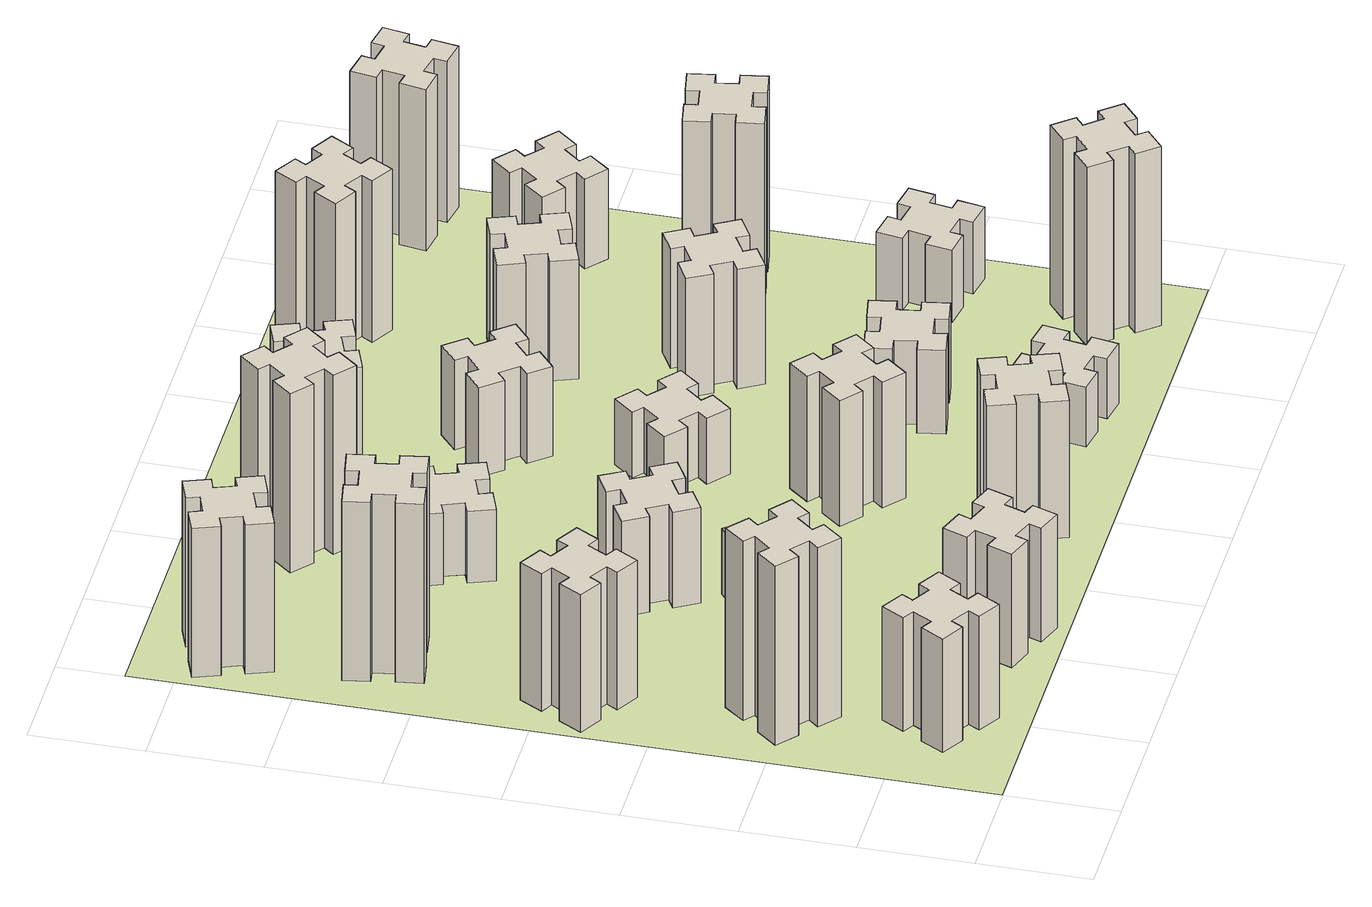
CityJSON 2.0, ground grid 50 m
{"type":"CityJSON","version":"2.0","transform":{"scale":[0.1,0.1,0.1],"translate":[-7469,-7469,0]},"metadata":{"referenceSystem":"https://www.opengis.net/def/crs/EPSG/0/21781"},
"CityObjects":{
"building1":{"type":"Building","attributes":{"class":"1000","function":"1000","usage":"1000","yearOfConstruction":2016,"roofType":"1000","measuredHeight":57,"storeysAboveGround":30,"storeysBelowGround":0},"geometry":[{"type":"Solid","lod":"1","boundaries":[[[[0,1,2,3,4,5,6,7,8,9,10,11,12,13,14,15,16,17,18,19]],[[17,16,20,21]],[[16,15,22,20]],[[15,14,23,22]],[[14,13,24,23]],[[13,12,25,24]],[[12,11,26,25]],[[11,10,27,26]],[[10,9,28,27]],[[9,8,29,28]],[[8,7,30,29]],[[7,6,31,30]],[[6,5,32,31]],[[5,4,33,32]],[[4,3,34,33]],[[3,2,35,34]],[[2,1,36,35]],[[1,0,37,36]],[[0,19,38,37]],[[19,18,39,38]],[[18,17,21,39]],[[24,25,26,27,28,29,30,31,32,33,34,35,36,37,38,39,21,20,22,23]]]]}]},
"building2":{"type":"Building","attributes":{"class":"1000","function":"1000","usage":"1000","yearOfConstruction":2016,"roofType":"1000","measuredHeight":90,"storeysAboveGround":30,"storeysBelowGround":0},"geometry":[{"type":"Solid","lod":"1","boundaries":[[[[40,41,42,43,44,45,46,47,48,49,50,51,52,53,54,55,56,57,58,59]],[[57,56,60,61]],[[56,55,62,60]],[[55,54,63,62]],[[54,53,64,63]],[[53,52,65,64]],[[52,51,66,65]],[[51,50,67,66]],[[50,49,68,67]],[[49,48,69,68]],[[48,47,70,69]],[[47,46,71,70]],[[46,45,72,71]],[[45,44,73,72]],[[44,43,74,73]],[[43,42,75,74]],[[42,41,76,75]],[[41,40,77,76]],[[40,59,78,77]],[[59,58,79,78]],[[58,57,61,79]],[[64,65,66,67,68,69,70,71,72,73,74,75,76,77,78,79,61,60,62,63]]]]}]},
"building3":{"type":"Building","attributes":{"class":"1000","function":"1000","usage":"1000","yearOfConstruction":2016,"roofType":"1000","measuredHeight":69,"storeysAboveGround":30,"storeysBelowGround":0},"geometry":[{"type":"Solid","lod":"1","boundaries":[[[[80,81,82,83,84,85,86,87,88,89,90,91,92,93,94,95,96,97,98,99]],[[97,96,100,101]],[[96,95,102,100]],[[95,94,103,102]],[[94,93,104,103]],[[93,92,105,104]],[[92,91,106,105]],[[91,90,107,106]],[[90,89,108,107]],[[89,88,109,108]],[[88,87,110,109]],[[87,86,111,110]],[[86,85,112,111]],[[85,84,113,112]],[[84,83,114,113]],[[83,82,115,114]],[[82,81,116,115]],[[81,80,117,116]],[[80,99,118,117]],[[99,98,119,118]],[[98,97,101,119]],[[104,105,106,107,108,109,110,111,112,113,114,115,116,117,118,119,101,100,102,103]]]]}]},
"building4":{"type":"Building","attributes":{"class":"1000","function":"1000","usage":"1000","yearOfConstruction":2016,"roofType":"1000","measuredHeight":90,"storeysAboveGround":30,"storeysBelowGround":0},"geometry":[{"type":"Solid","lod":"1","boundaries":[[[[120,121,122,123,124,125,126,127,128,129,130,131,132,133,134,135,136,137,138,139]],[[137,136,140,141]],[[136,135,142,140]],[[135,134,143,142]],[[134,133,144,143]],[[133,132,145,144]],[[132,131,146,145]],[[131,130,147,146]],[[130,129,148,147]],[[129,128,149,148]],[[128,127,150,149]],[[127,126,151,150]],[[126,125,152,151]],[[125,124,153,152]],[[124,123,154,153]],[[123,122,155,154]],[[122,121,156,155]],[[121,120,157,156]],[[120,139,158,157]],[[139,138,159,158]],[[138,137,141,159]],[[144,145,146,147,148,149,150,151,152,153,154,155,156,157,158,159,141,140,142,143]]]]}]},
"building5":{"type":"Building","attributes":{"class":"1000","function":"1000","usage":"1000","yearOfConstruction":2016,"roofType":"1000","measuredHeight":57,"storeysAboveGround":30,"storeysBelowGround":0},"geometry":[{"type":"Solid","lod":"1","boundaries":[[[[160,161,162,163,164,165,166,167,168,169,170,171,172,173,174,175,176,177,178,179]],[[177,176,180,181]],[[176,175,182,180]],[[175,174,183,182]],[[174,173,184,183]],[[173,172,185,184]],[[172,171,186,185]],[[171,170,187,186]],[[170,169,188,187]],[[169,168,189,188]],[[168,167,190,189]],[[167,166,191,190]],[[166,165,192,191]],[[165,164,193,192]],[[164,163,194,193]],[[163,162,195,194]],[[162,161,196,195]],[[161,160,197,196]],[[160,179,198,197]],[[179,178,199,198]],[[178,177,181,199]],[[184,185,186,187,188,189,190,191,192,193,194,195,196,197,198,199,181,180,182,183]]]]}]},
"building6":{"type":"Building","attributes":{"class":"1000","function":"1000","usage":"1000","yearOfConstruction":2016,"roofType":"1000","measuredHeight":75,"storeysAboveGround":30,"storeysBelowGround":0},"geometry":[{"type":"Solid","lod":"1","boundaries":[[[[200,201,202,203,204,205,206,207,208,209,210,211,212,213,214,215,216,217,218,219]],[[217,216,220,221]],[[216,215,222,220]],[[215,214,223,222]],[[214,213,224,223]],[[213,212,225,224]],[[212,211,226,225]],[[211,210,227,226]],[[210,209,228,227]],[[209,208,229,228]],[[208,207,230,229]],[[207,206,231,230]],[[206,205,232,231]],[[205,204,233,232]],[[204,203,234,233]],[[203,202,235,234]],[[202,201,236,235]],[[201,200,237,236]],[[200,219,238,237]],[[219,218,239,238]],[[218,217,221,239]],[[224,225,226,227,228,229,230,231,232,233,234,235,236,237,238,239,221,220,222,223]]]]}]},
"building7":{"type":"Building","attributes":{"class":"1000","function":"1000","usage":"1000","yearOfConstruction":2016,"roofType":"1000","measuredHeight":33,"storeysAboveGround":30,"storeysBelowGround":0},"geometry":[{"type":"Solid","lod":"1","boundaries":[[[[240,241,242,243,244,245,246,247,248,249,250,251,252,253,254,255,256,257,258,259]],[[257,256,260,261]],[[256,255,262,260]],[[255,254,263,262]],[[254,253,264,263]],[[253,252,265,264]],[[252,251,266,265]],[[251,250,267,266]],[[250,249,268,267]],[[249,248,269,268]],[[248,247,270,269]],[[247,246,271,270]],[[246,245,272,271]],[[245,244,273,272]],[[244,243,274,273]],[[243,242,275,274]],[[242,241,276,275]],[[241,240,277,276]],[[240,259,278,277]],[[259,258,279,278]],[[258,257,261,279]],[[264,265,266,267,268,269,270,271,272,273,274,275,276,277,278,279,261,260,262,263]]]]}]},
"building8":{"type":"Building","attributes":{"class":"1000","function":"1000","usage":"1000","yearOfConstruction":2016,"roofType":"1000","measuredHeight":48,"storeysAboveGround":30,"storeysBelowGround":0},"geometry":[{"type":"Solid","lod":"1","boundaries":[[[[280,281,282,283,284,285,286,287,288,289,290,291,292,293,294,295,296,297,298,299]],[[297,296,300,301]],[[296,295,302,300]],[[295,294,303,302]],[[294,293,304,303]],[[293,292,305,304]],[[292,291,306,305]],[[291,290,307,306]],[[290,289,308,307]],[[289,288,309,308]],[[288,287,310,309]],[[287,286,311,310]],[[286,285,312,311]],[[285,284,313,312]],[[284,283,314,313]],[[283,282,315,314]],[[282,281,316,315]],[[281,280,317,316]],[[280,299,318,317]],[[299,298,319,318]],[[298,297,301,319]],[[304,305,306,307,308,309,310,311,312,313,314,315,316,317,318,319,301,300,302,303]]]]}]},
"building9":{"type":"Building","attributes":{"class":"1000","function":"1000","usage":"1000","yearOfConstruction":2016,"roofType":"1000","measuredHeight":36,"storeysAboveGround":30,"storeysBelowGround":0},"geometry":[{"type":"Solid","lod":"1","boundaries":[[[[320,321,322,323,324,325,326,327,328,329,330,331,332,333,334,335,336,337,338,339]],[[337,336,340,341]],[[336,335,342,340]],[[335,334,343,342]],[[334,333,344,343]],[[333,332,345,344]],[[332,331,346,345]],[[331,330,347,346]],[[330,329,348,347]],[[329,328,349,348]],[[328,327,350,349]],[[327,326,351,350]],[[326,325,352,351]],[[325,324,353,352]],[[324,323,354,353]],[[323,322,355,354]],[[322,321,356,355]],[[321,320,357,356]],[[320,339,358,357]],[[339,338,359,358]],[[338,337,341,359]],[[344,345,346,347,348,349,350,351,352,353,354,355,356,357,358,359,341,340,342,343]]]]}]},
"building10":{"type":"Building","attributes":{"class":"1000","function":"1000","usage":"1000","yearOfConstruction":2016,"roofType":"1000","measuredHeight":69,"storeysAboveGround":30,"storeysBelowGround":0},"geometry":[{"type":"Solid","lod":"1","boundaries":[[[[360,361,362,363,364,365,366,367,368,369,370,371,372,373,374,375,376,377,378,379]],[[377,376,380,381]],[[376,375,382,380]],[[375,374,383,382]],[[374,373,384,383]],[[373,372,385,384]],[[372,371,386,385]],[[371,370,387,386]],[[370,369,388,387]],[[369,368,389,388]],[[368,367,390,389]],[[367,366,391,390]],[[366,365,392,391]],[[365,364,393,392]],[[364,363,394,393]],[[363,362,395,394]],[[362,361,396,395]],[[361,360,397,396]],[[360,379,398,397]],[[379,378,399,398]],[[378,377,381,399]],[[384,385,386,387,388,389,390,391,392,393,394,395,396,397,398,399,381,380,382,383]]]]}]},
"building11":{"type":"Building","attributes":{"class":"1000","function":"1000","usage":"1000","yearOfConstruction":2016,"roofType":"1000","measuredHeight":90,"storeysAboveGround":30,"storeysBelowGround":0},"geometry":[{"type":"Solid","lod":"1","boundaries":[[[[400,401,402,403,404,405,406,407,408,409,410,411,412,413,414,415,416,417,418,419]],[[417,416,420,421]],[[416,415,422,420]],[[415,414,423,422]],[[414,413,424,423]],[[413,412,425,424]],[[412,411,426,425]],[[411,410,427,426]],[[410,409,428,427]],[[409,408,429,428]],[[408,407,430,429]],[[407,406,431,430]],[[406,405,432,431]],[[405,404,433,432]],[[404,403,434,433]],[[403,402,435,434]],[[402,401,436,435]],[[401,400,437,436]],[[400,419,438,437]],[[419,418,439,438]],[[418,417,421,439]],[[424,425,426,427,428,429,430,431,432,433,434,435,436,437,438,439,421,420,422,423]]]]}]},
"building12":{"type":"Building","attributes":{"class":"1000","function":"1000","usage":"1000","yearOfConstruction":2016,"roofType":"1000","measuredHeight":63,"storeysAboveGround":30,"storeysBelowGround":0},"geometry":[{"type":"Solid","lod":"1","boundaries":[[[[440,441,442,443,444,445,446,447,448,449,450,451,452,453,454,455,456,457,458,459]],[[457,456,460,461]],[[456,455,462,460]],[[455,454,463,462]],[[454,453,464,463]],[[453,452,465,464]],[[452,451,466,465]],[[451,450,467,466]],[[450,449,468,467]],[[449,448,469,468]],[[448,447,470,469]],[[447,446,471,470]],[[446,445,472,471]],[[445,444,473,472]],[[444,443,474,473]],[[443,442,475,474]],[[442,441,476,475]],[[441,440,477,476]],[[440,459,478,477]],[[459,458,479,478]],[[458,457,461,479]],[[464,465,466,467,468,469,470,471,472,473,474,475,476,477,478,479,461,460,462,463]]]]}]},
"building13":{"type":"Building","attributes":{"class":"1000","function":"1000","usage":"1000","yearOfConstruction":2016,"roofType":"1000","measuredHeight":33,"storeysAboveGround":30,"storeysBelowGround":0},"geometry":[{"type":"Solid","lod":"1","boundaries":[[[[480,481,482,483,484,485,486,487,488,489,490,491,492,493,494,495,496,497,498,499]],[[497,496,500,501]],[[496,495,502,500]],[[495,494,503,502]],[[494,493,504,503]],[[493,492,505,504]],[[492,491,506,505]],[[491,490,507,506]],[[490,489,508,507]],[[489,488,509,508]],[[488,487,510,509]],[[487,486,511,510]],[[486,485,512,511]],[[485,484,513,512]],[[484,483,514,513]],[[483,482,515,514]],[[482,481,516,515]],[[481,480,517,516]],[[480,499,518,517]],[[499,498,519,518]],[[498,497,501,519]],[[504,505,506,507,508,509,510,511,512,513,514,515,516,517,518,519,501,500,502,503]]]]}]},
"building14":{"type":"Building","attributes":{"class":"1000","function":"1000","usage":"1000","yearOfConstruction":2016,"roofType":"1000","measuredHeight":45,"storeysAboveGround":30,"storeysBelowGround":0},"geometry":[{"type":"Solid","lod":"1","boundaries":[[[[520,521,522,523,524,525,526,527,528,529,530,531,532,533,534,535,536,537,538,539]],[[537,536,540,541]],[[536,535,542,540]],[[535,534,543,542]],[[534,533,544,543]],[[533,532,545,544]],[[532,531,546,545]],[[531,530,547,546]],[[530,529,548,547]],[[529,528,549,548]],[[528,527,550,549]],[[527,526,551,550]],[[526,525,552,551]],[[525,524,553,552]],[[524,523,554,553]],[[523,522,555,554]],[[522,521,556,555]],[[521,520,557,556]],[[520,539,558,557]],[[539,538,559,558]],[[538,537,541,559]],[[544,545,546,547,548,549,550,551,552,553,554,555,556,557,558,559,541,540,542,543]]]]}]},
"building15":{"type":"Building","attributes":{"class":"1000","function":"1000","usage":"1000","yearOfConstruction":2016,"roofType":"1000","measuredHeight":30,"storeysAboveGround":30,"storeysBelowGround":0},"geometry":[{"type":"Solid","lod":"1","boundaries":[[[[560,561,562,563,564,565,566,567,568,569,570,571,572,573,574,575,576,577,578,579]],[[577,576,580,581]],[[576,575,582,580]],[[575,574,583,582]],[[574,573,584,583]],[[573,572,585,584]],[[572,571,586,585]],[[571,570,587,586]],[[570,569,588,587]],[[569,568,589,588]],[[568,567,590,589]],[[567,566,591,590]],[[566,565,592,591]],[[565,564,593,592]],[[564,563,594,593]],[[563,562,595,594]],[[562,561,596,595]],[[561,560,597,596]],[[560,579,598,597]],[[579,578,599,598]],[[578,577,581,599]],[[584,585,586,587,588,589,590,591,592,593,594,595,596,597,598,599,581,580,582,583]]]]}]},
"building16":{"type":"Building","attributes":{"class":"1000","function":"1000","usage":"1000","yearOfConstruction":2016,"roofType":"1000","measuredHeight":45,"storeysAboveGround":30,"storeysBelowGround":0},"geometry":[{"type":"Solid","lod":"1","boundaries":[[[[600,601,602,603,604,605,606,607,608,609,610,611,612,613,614,615,616,617,618,619]],[[617,616,620,621]],[[616,615,622,620]],[[615,614,623,622]],[[614,613,624,623]],[[613,612,625,624]],[[612,611,626,625]],[[611,610,627,626]],[[610,609,628,627]],[[609,608,629,628]],[[608,607,630,629]],[[607,606,631,630]],[[606,605,632,631]],[[605,604,633,632]],[[604,603,634,633]],[[603,602,635,634]],[[602,601,636,635]],[[601,600,637,636]],[[600,619,638,637]],[[619,618,639,638]],[[618,617,621,639]],[[624,625,626,627,628,629,630,631,632,633,634,635,636,637,638,639,621,620,622,623]]]]}]},
"building17":{"type":"Building","attributes":{"class":"1000","function":"1000","usage":"1000","yearOfConstruction":2016,"roofType":"1000","measuredHeight":42,"storeysAboveGround":30,"storeysBelowGround":0},"geometry":[{"type":"Solid","lod":"1","boundaries":[[[[640,641,642,643,644,645,646,647,648,649,650,651,652,653,654,655,656,657,658,659]],[[657,656,660,661]],[[656,655,662,660]],[[655,654,663,662]],[[654,653,664,663]],[[653,652,665,664]],[[652,651,666,665]],[[651,650,667,666]],[[650,649,668,667]],[[649,648,669,668]],[[648,647,670,669]],[[647,646,671,670]],[[646,645,672,671]],[[645,644,673,672]],[[644,643,674,673]],[[643,642,675,674]],[[642,641,676,675]],[[641,640,677,676]],[[640,659,678,677]],[[659,658,679,678]],[[658,657,661,679]],[[664,665,666,667,668,669,670,671,672,673,674,675,676,677,678,679,661,660,662,663]]]]}]},
"building18":{"type":"Building","attributes":{"class":"1000","function":"1000","usage":"1000","yearOfConstruction":2016,"roofType":"1000","measuredHeight":60,"storeysAboveGround":30,"storeysBelowGround":0},"geometry":[{"type":"Solid","lod":"1","boundaries":[[[[680,681,682,683,684,685,686,687,688,689,690,691,692,693,694,695,696,697,698,699]],[[697,696,700,701]],[[696,695,702,700]],[[695,694,703,702]],[[694,693,704,703]],[[693,692,705,704]],[[692,691,706,705]],[[691,690,707,706]],[[690,689,708,707]],[[689,688,709,708]],[[688,687,710,709]],[[687,686,711,710]],[[686,685,712,711]],[[685,684,713,712]],[[684,683,714,713]],[[683,682,715,714]],[[682,681,716,715]],[[681,680,717,716]],[[680,699,718,717]],[[699,698,719,718]],[[698,697,701,719]],[[704,705,706,707,708,709,710,711,712,713,714,715,716,717,718,719,701,700,702,703]]]]}]},
"building19":{"type":"Building","attributes":{"class":"1000","function":"1000","usage":"1000","yearOfConstruction":2016,"roofType":"1000","measuredHeight":60,"storeysAboveGround":30,"storeysBelowGround":0},"geometry":[{"type":"Solid","lod":"1","boundaries":[[[[720,721,722,723,724,725,726,727,728,729,730,731,732,733,734,735,736,737,738,739]],[[737,736,740,741]],[[736,735,742,740]],[[735,734,743,742]],[[734,733,744,743]],[[733,732,745,744]],[[732,731,746,745]],[[731,730,747,746]],[[730,729,748,747]],[[729,728,749,748]],[[728,727,750,749]],[[727,726,751,750]],[[726,725,752,751]],[[725,724,753,752]],[[724,723,754,753]],[[723,722,755,754]],[[722,721,756,755]],[[721,720,757,756]],[[720,739,758,757]],[[739,738,759,758]],[[738,737,741,759]],[[744,745,746,747,748,749,750,751,752,753,754,755,756,757,758,759,741,740,742,743]]]]}]},
"building20":{"type":"Building","attributes":{"class":"1000","function":"1000","usage":"1000","yearOfConstruction":2016,"roofType":"1000","measuredHeight":90,"storeysAboveGround":30,"storeysBelowGround":0},"geometry":[{"type":"Solid","lod":"1","boundaries":[[[[760,761,762,763,764,765,766,767,768,769,770,771,772,773,774,775,776,777,778,779]],[[777,776,780,781]],[[776,775,782,780]],[[775,774,783,782]],[[774,773,784,783]],[[773,772,785,784]],[[772,771,786,785]],[[771,770,787,786]],[[770,769,788,787]],[[769,768,789,788]],[[768,767,790,789]],[[767,766,791,790]],[[766,765,792,791]],[[765,764,793,792]],[[764,763,794,793]],[[763,762,795,794]],[[762,761,796,795]],[[761,760,797,796]],[[760,779,798,797]],[[779,778,799,798]],[[778,777,781,799]],[[784,785,786,787,788,789,790,791,792,793,794,795,796,797,798,799,781,780,782,783]]]]}]},
"building21":{"type":"Building","attributes":{"class":"1000","function":"1000","usage":"1000","yearOfConstruction":2016,"roofType":"1000","measuredHeight":81,"storeysAboveGround":30,"storeysBelowGround":0},"geometry":[{"type":"Solid","lod":"1","boundaries":[[[[800,801,802,803,804,805,806,807,808,809,810,811,812,813,814,815,816,817,818,819]],[[817,816,820,821]],[[816,815,822,820]],[[815,814,823,822]],[[814,813,824,823]],[[813,812,825,824]],[[812,811,826,825]],[[811,810,827,826]],[[810,809,828,827]],[[809,808,829,828]],[[808,807,830,829]],[[807,806,831,830]],[[806,805,832,831]],[[805,804,833,832]],[[804,803,834,833]],[[803,802,835,834]],[[802,801,836,835]],[[801,800,837,836]],[[800,819,838,837]],[[819,818,839,838]],[[818,817,821,839]],[[824,825,826,827,828,829,830,831,832,833,834,835,836,837,838,839,821,820,822,823]]]]}]},
"building22":{"type":"Building","attributes":{"class":"1000","function":"1000","usage":"1000","yearOfConstruction":2016,"roofType":"1000","measuredHeight":36,"storeysAboveGround":30,"storeysBelowGround":0},"geometry":[{"type":"Solid","lod":"1","boundaries":[[[[840,841,842,843,844,845,846,847,848,849,850,851,852,853,854,855,856,857,858,859]],[[857,856,860,861]],[[856,855,862,860]],[[855,854,863,862]],[[854,853,864,863]],[[853,852,865,864]],[[852,851,866,865]],[[851,850,867,866]],[[850,849,868,867]],[[849,848,869,868]],[[848,847,870,869]],[[847,846,871,870]],[[846,845,872,871]],[[845,844,873,872]],[[844,843,874,873]],[[843,842,875,874]],[[842,841,876,875]],[[841,840,877,876]],[[840,859,878,877]],[[859,858,879,878]],[[858,857,861,879]],[[864,865,866,867,868,869,870,871,872,873,874,875,876,877,878,879,861,860,862,863]]]]}]},
"building23":{"type":"Building","attributes":{"class":"1000","function":"1000","usage":"1000","yearOfConstruction":2016,"roofType":"1000","measuredHeight":90,"storeysAboveGround":30,"storeysBelowGround":0},"geometry":[{"type":"Solid","lod":"1","boundaries":[[[[880,881,882,883,884,885,886,887,888,889,890,891,892,893,894,895,896,897,898,899]],[[897,896,900,901]],[[896,895,902,900]],[[895,894,903,902]],[[894,893,904,903]],[[893,892,905,904]],[[892,891,906,905]],[[891,890,907,906]],[[890,889,908,907]],[[889,888,909,908]],[[888,887,910,909]],[[887,886,911,910]],[[886,885,912,911]],[[885,884,913,912]],[[884,883,914,913]],[[883,882,915,914]],[[882,881,916,915]],[[881,880,917,916]],[[880,899,918,917]],[[899,898,919,918]],[[898,897,901,919]],[[904,905,906,907,908,909,910,911,912,913,914,915,916,917,918,919,901,900,902,903]]]]}]},
"building24":{"type":"Building","attributes":{"class":"1000","function":"1000","usage":"1000","yearOfConstruction":2016,"roofType":"1000","measuredHeight":45,"storeysAboveGround":30,"storeysBelowGround":0},"geometry":[{"type":"Solid","lod":"1","boundaries":[[[[920,921,922,923,924,925,926,927,928,929,930,931,932,933,934,935,936,937,938,939]],[[937,936,940,941]],[[936,935,942,940]],[[935,934,943,942]],[[934,933,944,943]],[[933,932,945,944]],[[932,931,946,945]],[[931,930,947,946]],[[930,929,948,947]],[[929,928,949,948]],[[928,927,950,949]],[[927,926,951,950]],[[926,925,952,951]],[[925,924,953,952]],[[924,923,954,953]],[[923,922,955,954]],[[922,921,956,955]],[[921,920,957,956]],[[920,939,958,957]],[[939,938,959,958]],[[938,937,941,959]],[[944,945,946,947,948,949,950,951,952,953,954,955,956,957,958,959,941,940,942,943]]]]}]},
"building25":{"type":"Building","attributes":{"class":"1000","function":"1000","usage":"1000","yearOfConstruction":2016,"roofType":"1000","measuredHeight":81,"storeysAboveGround":30,"storeysBelowGround":0},"geometry":[{"type":"Solid","lod":"1","boundaries":[[[[960,961,962,963,964,965,966,967,968,969,970,971,972,973,974,975,976,977,978,979]],[[977,976,980,981]],[[976,975,982,980]],[[975,974,983,982]],[[974,973,984,983]],[[973,972,985,984]],[[972,971,986,985]],[[971,970,987,986]],[[970,969,988,987]],[[969,968,989,988]],[[968,967,990,989]],[[967,966,991,990]],[[966,965,992,991]],[[965,964,993,992]],[[964,963,994,993]],[[963,962,995,994]],[[962,961,996,995]],[[961,960,997,996]],[[960,979,998,997]],[[979,978,999,998]],[[978,977,981,999]],[[984,985,986,987,988,989,990,991,992,993,994,995,996,997,998,999,981,980,982,983]]]]}]},
"landuse1":{"type":"LandUse","attributes":{"name":"plot1","function":"1010"},"geometry":[{"type":"MultiSurface","lod":"1","boundaries":[[[1000,1001,1002,1003]]]}]}
},
"vertices":[
[574,446,0],[487,496,0],[517,548,0],[413,608,0],[353,504,0],[405,474,0],[355,387,0],[303,417,0],[243,313,0],[347,253,0],[377,305,0],[464,255,0],[434,203,0],[538,143,0],[598,247,0],[546,277,0],[596,364,0],[648,334,0],[708,438,0],[604,498,0],[596,364,570],[648,334,570],[546,277,570],[598,247,570],[538,143,570],[434,203,570],[464,255,570],[377,305,570],[347,253,570],[243,313,570],[303,417,570],[355,387,570],[405,474,570],[353,504,570],[413,608,570],[517,548,570],[487,496,570],[574,446,570],[604,498,570],[708,438,570],
[484,1067,0],[408,1132,0],[446,1178,0],[354,1255,0],[277,1163,0],[323,1124,0],[259,1048,0],[213,1086,0],[136,994,0],[228,917,0],[266,963,0],[343,899,0],[304,853,0],[396,776,0],[473,868,0],[427,906,0],[492,983,0],[538,944,0],[615,1036,0],[523,1113,0],[492,983,900],[538,944,900],[427,906,900],[473,868,900],[396,776,900],[304,853,900],[343,899,900],[266,963,900],[228,917,900],[136,994,900],[213,1086,900],[259,1048,900],[323,1124,900],[277,1163,900],[354,1255,900],[446,1178,900],[408,1132,900],[484,1067,900],[523,1113,900],[615,1036,900],
[374,1926,0],[287,1976,0],[317,2028,0],[213,2088,0],[153,1984,0],[205,1954,0],[155,1867,0],[103,1897,0],[43,1793,0],[147,1733,0],[177,1785,0],[264,1735,0],[234,1683,0],[338,1623,0],[398,1727,0],[346,1757,0],[396,1844,0],[448,1814,0],[508,1918,0],[404,1978,0],[396,1844,690],[448,1814,690],[346,1757,690],[398,1727,690],[338,1623,690],[234,1683,690],[264,1735,690],[177,1785,690],[147,1733,690],[43,1793,690],[103,1897,690],[155,1867,690],[205,1954,690],[153,1984,690],[213,2088,690],[317,2028,690],[287,1976,690],[374,1926,690],[404,1978,690],[508,1918,690],
[405,2812,0],[307,2795,0],[297,2854,0],[178,2833,0],[199,2715,0],[258,2725,0],[276,2627,0],[217,2617,0],[237,2498,0],[356,2519,0],[345,2578,0],[444,2596,0],[454,2537,0],[572,2557,0],[551,2676,0],[492,2665,0],[475,2764,0],[534,2774,0],[513,2892,0],[395,2871,0],[475,2764,900],[534,2774,900],[492,2665,900],[551,2676,900],[572,2557,900],[454,2537,900],[444,2596,900],[345,2578,900],[356,2519,900],[237,2498,900],[217,2617,900],[276,2627,900],[258,2725,900],[199,2715,900],[178,2833,900],[297,2854,900],[307,2795,900],[405,2812,900],[395,2871,900],[513,2892,900],
[1029,360,0],[995,266,0],[939,287,0],[897,174,0],[1010,133,0],[1031,189,0],[1125,155,0],[1104,99,0],[1217,57,0],[1258,170,0],[1202,191,0],[1236,285,0],[1292,264,0],[1333,377,0],[1220,418,0],[1200,362,0],[1106,396,0],[1127,452,0],[1014,493,0],[973,380,0],[1106,396,570],[1127,452,570],[1200,362,570],[1220,418,570],[1333,377,570],[1292,264,570],[1236,285,570],[1202,191,570],[1258,170,570],[1217,57,570],[1104,99,570],[1125,155,570],[1031,189,570],[1010,133,570],[897,174,570],[939,287,570],[995,266,570],[1029,360,570],[973,380,570],[1014,493,570],
[155,3345,0],[189,3251,0],[133,3230,0],[174,3117,0],[287,3159,0],[266,3215,0],[360,3249,0],[380,3193,0],[493,3234,0],[452,3347,0],[396,3326,0],[362,3420,0],[418,3440,0],[377,3553,0],[264,3512,0],[285,3456,0],[191,3422,0],[170,3478,0],[57,3437,0],[99,3324,0],[191,3422,750],[170,3478,750],[285,3456,750],[264,3512,750],[377,3553,750],[418,3440,750],[362,3420,750],[396,3326,750],[452,3347,750],[493,3234,750],[380,3193,750],[360,3249,750],[266,3215,750],[287,3159,750],[174,3117,750],[133,3230,750],[189,3251,750],[155,3345,750],[99,3324,750],[57,3437,750],
[1083,1332,0],[1006,1267,0],[968,1313,0],[876,1236,0],[953,1144,0],[999,1183,0],[1063,1106,0],[1017,1068,0],[1094,976,0],[1186,1053,0],[1148,1099,0],[1224,1163,0],[1263,1117,0],[1355,1194,0],[1278,1286,0],[1232,1248,0],[1167,1324,0],[1213,1363,0],[1136,1455,0],[1044,1378,0],[1167,1324,330],[1213,1363,330],[1232,1248,330],[1278,1286,330],[1355,1194,330],[1263,1117,330],[1224,1163,330],[1148,1099,330],[1186,1053,330],[1094,976,330],[1017,1068,330],[1063,1106,330],[999,1183,330],[953,1144,330],[876,1236,330],[968,1313,330],[1006,1267,330],[1083,1332,330],[1044,1378,330],[1136,1455,330],
[995,1744,0],[1045,1657,0],[993,1627,0],[1053,1523,0],[1157,1583,0],[1127,1635,0],[1214,1685,0],[1244,1633,0],[1348,1693,0],[1288,1797,0],[1236,1767,0],[1186,1854,0],[1238,1884,0],[1178,1988,0],[1074,1928,0],[1104,1876,0],[1017,1826,0],[987,1878,0],[883,1818,0],[943,1714,0],[1017,1826,480],[987,1878,480],[1104,1876,480],[1074,1928,480],[1178,1988,480],[1238,1884,480],[1186,1854,480],[1236,1767,480],[1288,1797,480],[1348,1693,480],[1244,1633,480],[1214,1685,480],[1127,1635,480],[1157,1583,480],[1053,1523,480],[993,1627,480],[1045,1657,480],[995,1744,480],[943,1714,480],[883,1818,480],
[1125,2716,0],[1031,2682,0],[1010,2738,0],[897,2697,0],[939,2584,0],[995,2605,0],[1029,2511,0],[973,2490,0],[1014,2377,0],[1127,2419,0],[1106,2475,0],[1200,2509,0],[1220,2453,0],[1333,2494,0],[1292,2607,0],[1236,2586,0],[1202,2680,0],[1258,2700,0],[1217,2813,0],[1104,2772,0],[1202,2680,360],[1258,2700,360],[1236,2586,360],[1292,2607,360],[1333,2494,360],[1220,2453,360],[1200,2509,360],[1106,2475,360],[1127,2419,360],[1014,2377,360],[973,2490,360],[1029,2511,360],[995,2605,360],[939,2584,360],[897,2697,360],[1010,2738,360],[1031,2682,360],[1125,2716,360],[1104,2772,360],[1217,2813,360],
[1965,496,0],[1871,462,0],[1850,518,0],[1737,477,0],[1779,364,0],[1835,385,0],[1869,291,0],[1813,270,0],[1854,157,0],[1967,199,0],[1946,255,0],[2040,289,0],[2060,233,0],[2173,274,0],[2132,387,0],[2076,366,0],[2042,460,0],[2098,480,0],[2057,593,0],[1944,552,0],[2042,460,690],[2098,480,690],[2076,366,690],[2132,387,690],[2173,274,690],[2060,233,690],[2040,289,690],[1946,255,690],[1967,199,690],[1854,157,690],[1813,270,690],[1869,291,690],[1835,385,690],[1779,364,690],[1737,477,690],[1850,518,690],[1871,462,690],[1965,496,690],[1944,552,690],[2057,593,690],
[1006,3183,0],[1083,3119,0],[1044,3073,0],[1136,2996,0],[1213,3088,0],[1167,3126,0],[1232,3203,0],[1278,3164,0],[1355,3256,0],[1263,3333,0],[1224,3287,0],[1148,3352,0],[1186,3398,0],[1094,3475,0],[1017,3383,0],[1063,3344,0],[999,3268,0],[953,3306,0],[876,3214,0],[968,3137,0],[999,3268,900],[953,3306,900],[1063,3344,900],[1017,3383,900],[1094,3475,900],[1186,3398,900],[1148,3352,900],[1224,3287,900],[1263,3333,900],[1355,3256,900],[1278,3164,900],[1232,3203,900],[1167,3126,900],[1213,3088,900],[1136,2996,900],[1044,3073,900],[1083,3119,900],[1006,3183,900],[968,3137,900],[876,3214,900],
[2007,1006,0],[2072,1083,0],[2118,1044,0],[2195,1136,0],[2103,1213,0],[2064,1167,0],[1988,1232,0],[2026,1278,0],[1934,1355,0],[1857,1263,0],[1903,1224,0],[1839,1148,0],[1793,1186,0],[1716,1094,0],[1808,1017,0],[1846,1063,0],[1923,999,0],[1884,953,0],[1976,876,0],[2053,968,0],[1923,999,630],[1884,953,630],[1846,1063,630],[1808,1017,630],[1716,1094,630],[1793,1186,630],[1839,1148,630],[1903,1224,630],[1857,1263,630],[1934,1355,630],[2026,1278,630],[1988,1232,630],[2064,1167,630],[2103,1213,630],[2195,1136,630],[2118,1044,630],[2072,1083,630],[2007,1006,630],[2053,968,630],[1976,876,630],
[2007,1746,0],[2072,1823,0],[2118,1784,0],[2195,1876,0],[2103,1953,0],[2064,1907,0],[1988,1972,0],[2026,2018,0],[1934,2095,0],[1857,2003,0],[1903,1964,0],[1839,1888,0],[1793,1926,0],[1716,1834,0],[1808,1757,0],[1846,1803,0],[1923,1739,0],[1884,1693,0],[1976,1616,0],[2053,1708,0],[1923,1739,330],[1884,1693,330],[1846,1803,330],[1808,1757,330],[1716,1834,330],[1793,1926,330],[1839,1888,330],[1903,1964,330],[1857,2003,330],[1934,2095,330],[2026,2018,330],[1988,1972,330],[2064,1907,330],[2103,1953,330],[2195,1876,330],[2118,1784,330],[2072,1823,330],[2007,1746,330],[2053,1708,330],[1976,1616,330],
[1988,2479,0],[2064,2543,0],[2103,2497,0],[2195,2574,0],[2118,2666,0],[2072,2628,0],[2007,2704,0],[2053,2743,0],[1976,2835,0],[1884,2758,0],[1923,2712,0],[1846,2647,0],[1808,2693,0],[1716,2616,0],[1793,2524,0],[1839,2563,0],[1903,2486,0],[1857,2448,0],[1934,2356,0],[2026,2433,0],[1903,2486,450],[1857,2448,450],[1839,2563,450],[1793,2524,450],[1716,2616,450],[1808,2693,450],[1846,2647,450],[1923,2712,450],[1884,2758,450],[1976,2835,450],[2053,2743,450],[2007,2704,450],[2072,2628,450],[2118,2666,450],[2195,2574,450],[2103,2497,450],[2064,2543,450],[1988,2479,450],[2026,2433,450],[1934,2356,450],
[2596,444,0],[2578,345,0],[2519,356,0],[2498,237,0],[2617,217,0],[2627,276,0],[2725,258,0],[2715,199,0],[2833,178,0],[2854,297,0],[2795,307,0],[2812,405,0],[2871,395,0],[2892,513,0],[2774,534,0],[2764,475,0],[2665,492,0],[2676,551,0],[2557,572,0],[2537,454,0],[2665,492,300],[2676,551,300],[2764,475,300],[2774,534,300],[2892,513,300],[2871,395,300],[2812,405,300],[2795,307,300],[2854,297,300],[2833,178,300],[2715,199,300],[2725,258,300],[2627,276,300],[2617,217,300],[2498,237,300],[2519,356,300],[2578,345,300],[2596,444,300],[2537,454,300],[2557,572,300],
[1846,3215,0],[1940,3249,0],[1960,3193,0],[2073,3234,0],[2032,3347,0],[1976,3326,0],[1942,3420,0],[1998,3440,0],[1957,3553,0],[1844,3512,0],[1865,3456,0],[1771,3422,0],[1750,3478,0],[1637,3437,0],[1679,3324,0],[1735,3345,0],[1769,3251,0],[1713,3230,0],[1754,3117,0],[1867,3159,0],[1769,3251,450],[1713,3230,450],[1735,3345,450],[1679,3324,450],[1637,3437,450],[1750,3478,450],[1771,3422,450],[1865,3456,450],[1844,3512,450],[1957,3553,450],[1998,3440,450],[1942,3420,450],[1976,3326,450],[2032,3347,450],[2073,3234,450],[1960,3193,450],[1940,3249,450],[1846,3215,450],[1867,3159,450],[1754,3117,450],
[2625,1132,0],[2527,1115,0],[2517,1174,0],[2398,1153,0],[2419,1035,0],[2478,1045,0],[2496,947,0],[2437,937,0],[2457,818,0],[2576,839,0],[2565,898,0],[2664,916,0],[2674,857,0],[2792,877,0],[2771,996,0],[2712,985,0],[2695,1084,0],[2754,1094,0],[2733,1212,0],[2615,1191,0],[2695,1084,420],[2754,1094,420],[2712,985,420],[2771,996,420],[2792,877,420],[2674,857,420],[2664,916,420],[2565,898,420],[2576,839,420],[2457,818,420],[2437,937,420],[2496,947,420],[2478,1045,420],[2419,1035,420],[2398,1153,420],[2517,1174,420],[2527,1115,420],[2625,1132,420],[2615,1191,420],[2733,1212,420],
[2816,1867,0],[2766,1954,0],[2818,1984,0],[2758,2088,0],[2654,2028,0],[2684,1976,0],[2597,1926,0],[2567,1978,0],[2463,1918,0],[2523,1814,0],[2575,1844,0],[2625,1757,0],[2573,1727,0],[2633,1623,0],[2737,1683,0],[2707,1735,0],[2794,1785,0],[2824,1733,0],[2928,1793,0],[2868,1897,0],[2794,1785,600],[2824,1733,600],[2707,1735,600],[2737,1683,600],[2633,1623,600],[2573,1727,600],[2625,1757,600],[2575,1844,600],[2523,1814,600],[2463,1918,600],[2567,1978,600],[2597,1926,600],[2684,1976,600],[2654,2028,600],[2758,2088,600],[2818,1984,600],[2766,1954,600],[2816,1867,600],[2868,1897,600],[2928,1793,600],
[2586,2475,0],[2680,2509,0],[2700,2453,0],[2813,2494,0],[2772,2607,0],[2716,2586,0],[2682,2680,0],[2738,2700,0],[2697,2813,0],[2584,2772,0],[2605,2716,0],[2511,2682,0],[2490,2738,0],[2377,2697,0],[2419,2584,0],[2475,2605,0],[2509,2511,0],[2453,2490,0],[2494,2377,0],[2607,2419,0],[2509,2511,600],[2453,2490,600],[2475,2605,600],[2419,2584,600],[2377,2697,600],[2490,2738,600],[2511,2682,600],[2605,2716,600],[2584,2772,600],[2697,2813,600],[2738,2700,600],[2682,2680,600],[2716,2586,600],[2772,2607,600],[2813,2494,600],[2700,2453,600],[2680,2509,600],[2586,2475,600],[2607,2419,600],[2494,2377,600],
[3468,259,0],[3544,323,0],[3583,277,0],[3675,354,0],[3598,446,0],[3552,408,0],[3487,484,0],[3533,523,0],[3456,615,0],[3364,538,0],[3403,492,0],[3326,427,0],[3288,473,0],[3196,396,0],[3273,304,0],[3319,343,0],[3383,266,0],[3337,228,0],[3414,136,0],[3506,213,0],[3383,266,900],[3337,228,900],[3319,343,900],[3273,304,900],[3196,396,900],[3288,473,900],[3326,427,900],[3403,492,900],[3364,538,900],[3456,615,900],[3533,523,900],[3487,484,900],[3552,408,900],[3598,446,900],[3675,354,900],[3583,277,900],[3544,323,900],[3468,259,900],[3506,213,900],[3414,136,900],
[2694,3506,0],[2607,3556,0],[2637,3608,0],[2533,3668,0],[2473,3564,0],[2525,3534,0],[2475,3447,0],[2423,3477,0],[2363,3373,0],[2467,3313,0],[2497,3365,0],[2584,3315,0],[2554,3263,0],[2658,3203,0],[2718,3307,0],[2666,3337,0],[2716,3424,0],[2768,3394,0],[2828,3498,0],[2724,3558,0],[2716,3424,810],[2768,3394,810],[2666,3337,810],[2718,3307,810],[2658,3203,810],[2554,3263,810],[2584,3315,810],[2497,3365,810],[2467,3313,810],[2363,3373,810],[2423,3477,810],[2475,3447,810],[2525,3534,810],[2473,3564,810],[2533,3668,810],[2637,3608,810],[2607,3556,810],[2694,3506,810],[2724,3558,810],[2828,3498,810],
[3367,1016,0],[3465,998,0],[3455,939,0],[3573,918,0],[3594,1037,0],[3535,1047,0],[3552,1145,0],[3611,1135,0],[3632,1253,0],[3514,1274,0],[3504,1215,0],[3405,1232,0],[3416,1291,0],[3297,1312,0],[3277,1194,0],[3336,1184,0],[3318,1085,0],[3259,1096,0],[3238,977,0],[3357,957,0],[3318,1085,360],[3259,1096,360],[3336,1184,360],[3277,1194,360],[3297,1312,360],[3416,1291,360],[3405,1232,360],[3504,1215,360],[3514,1274,360],[3632,1253,360],[3611,1135,360],[3552,1145,360],[3535,1047,360],[3594,1037,360],[3573,918,360],[3455,939,360],[3465,998,360],[3367,1016,360],[3357,957,360],[3238,977,360],
[3365,2072,0],[3267,2055,0],[3257,2114,0],[3138,2093,0],[3159,1975,0],[3218,1985,0],[3236,1887,0],[3177,1877,0],[3197,1758,0],[3316,1779,0],[3305,1838,0],[3404,1856,0],[3414,1797,0],[3532,1817,0],[3511,1936,0],[3452,1925,0],[3435,2024,0],[3494,2034,0],[3473,2152,0],[3355,2131,0],[3435,2024,900],[3494,2034,900],[3452,1925,900],[3511,1936,900],[3532,1817,900],[3414,1797,900],[3404,1856,900],[3305,1838,900],[3316,1779,900],[3197,1758,900],[3177,1877,900],[3236,1887,900],[3218,1985,900],[3159,1975,900],[3138,2093,900],[3257,2114,900],[3267,2055,900],[3365,2072,900],[3355,2131,900],[3473,2152,900],
[3444,2747,0],[3368,2812,0],[3406,2858,0],[3314,2935,0],[3237,2843,0],[3283,2804,0],[3219,2728,0],[3173,2766,0],[3096,2674,0],[3188,2597,0],[3226,2643,0],[3303,2579,0],[3264,2533,0],[3356,2456,0],[3433,2548,0],[3387,2586,0],[3452,2663,0],[3498,2624,0],[3575,2716,0],[3483,2793,0],[3452,2663,450],[3498,2624,450],[3387,2586,450],[3433,2548,450],[3356,2456,450],[3264,2533,450],[3303,2579,450],[3226,2643,450],[3188,2597,450],[3096,2674,450],[3173,2766,450],[3219,2728,450],[3283,2804,450],[3237,2843,450],[3314,2935,450],[3406,2858,450],[3368,2812,450],[3444,2747,450],[3483,2793,450],[3575,2716,450],
[3535,3267,0],[3552,3365,0],[3611,3355,0],[3632,3473,0],[3514,3494,0],[3504,3435,0],[3405,3452,0],[3416,3511,0],[3297,3532,0],[3277,3414,0],[3336,3404,0],[3318,3305,0],[3259,3316,0],[3238,3197,0],[3357,3177,0],[3367,3236,0],[3465,3218,0],[3455,3159,0],[3573,3138,0],[3594,3257,0],[3465,3218,810],[3455,3159,810],[3367,3236,810],[3357,3177,810],[3238,3197,810],[3259,3316,810],[3318,3305,810],[3336,3404,810],[3277,3414,810],[3297,3532,810],[3416,3511,810],[3405,3452,810],[3504,3435,810],[3514,3494,810],[3632,3473,810],[3611,3355,810],[3552,3365,810],[3535,3267,810],[3594,3257,810],[3573,3138,810],
[5,3705,0],[3705,3705,0],[3705,5,0],[5,5,0]
]}
